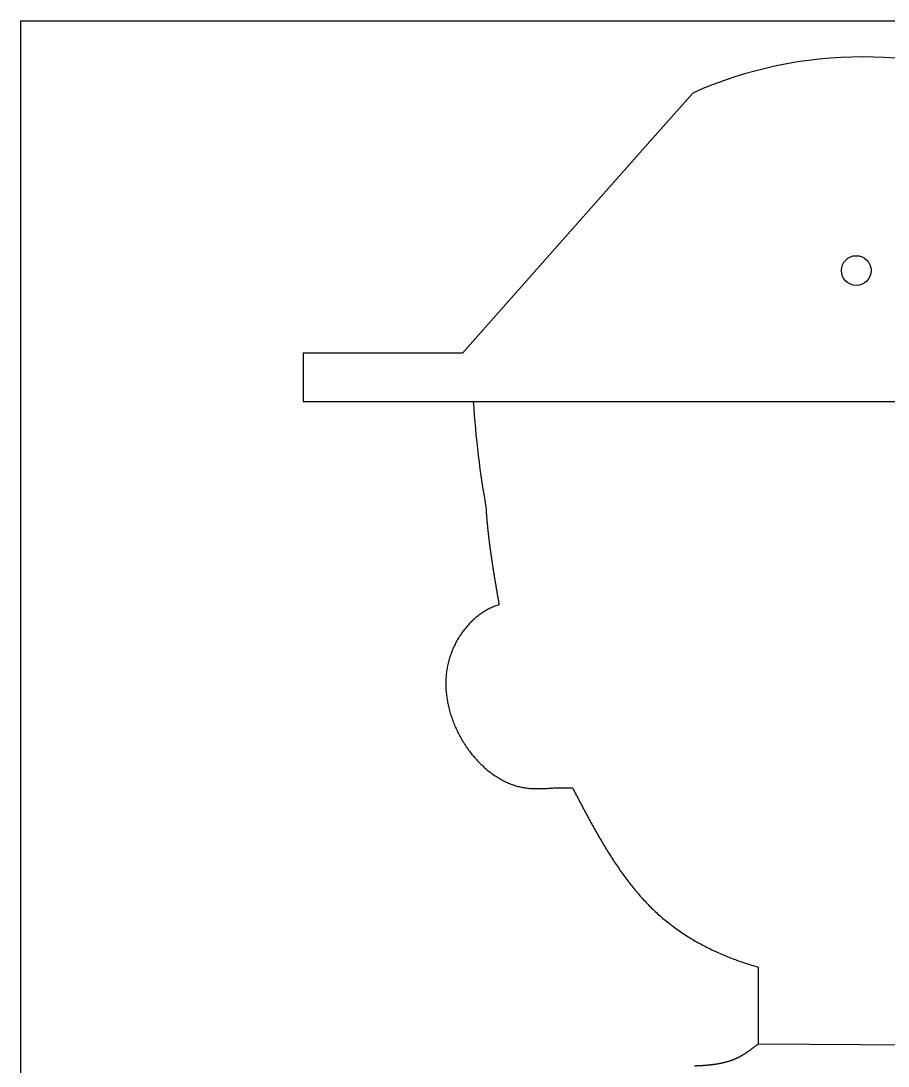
# Model space of a CAD drawing. Header units: millimetres. Extents: x 289 to 9778, y -894 to 6380.
# Drawn here: x 8035.5 to 8327, y -315.6 to 35.7 of the extents above; entities that cross this region are included whole.
import ezdxf

# ---------------------------------------------------------------- set-up
doc = ezdxf.new("R2010")
doc.units = ezdxf.units.MM
doc.layers.add('RANGO', color=6, linetype='Continuous')

msp = doc.modelspace()

# ---------------------------------------------------------------- linework, layer by layer
for p, q in [((8035.51, 5.69), (8035.51, 35.69)), ((8247.85, -3.83), (8241.78, -10.68)), ((8171.85, -92.22), (8442.08, -92.22)), ((8283.35, -308.18), (8351.25, -308.59))]:
    msp.add_line(p, q)
at = {"color": 0}
for points in [[(8035.51, 35.69), (8605.51, 35.69)], [(8605.51, 5.69), (8605.51, -894.31), (8035.51, -894.31), (8035.51, 5.69)]]:
    msp.add_lwpolyline(points, dxfattribs=at)
msp.add_lwpolyline([(8393.25, -9.03), (8375.53, 11.44, 0.21277), (8261.38, 11.44), (8247.85, -3.83)], format="xyb")
msp.add_lwpolyline([(8241.78, -10.68), (8183.93, -75.95), (8130.4, -75.95), (8130.4, -83.76), (8130.4, -92.22), (8169.96, -92.22), (8171.85, -92.22)])
for points in [[(8196.35, -160.56, 0), (8196.31, -160.31, 0), (8196.26, -160.06, 0), (8196.22, -159.8, 0), (8196.17, -159.55, 0), (8196.13, -159.3, 0), (8196.09, -159.04, 0), (8196.04, -158.79, 0), (8196, -158.54, 0), (8195.96, -158.28, 0), (8195.91, -158.03, 0), (8195.87, -157.78, 0), (8195.83, -157.52, 0), (8195.78, -157.27, 0), (8195.74, -157.02, 0), (8195.7, -156.76, 0), (8195.65, -156.51, 0), (8195.61, -156.26, 0), (8195.57, -156, 0), (8195.52, -155.75, 0), (8195.48, -155.5, 0), (8195.44, -155.24, 0), (8195.4, -154.99, 0), (8195.35, -154.74, 0), (8195.31, -154.48, 0), (8195.27, -154.23, 0), (8195.23, -153.98, 0), (8195.18, -153.72, 0), (8195.14, -153.47, 0), (8195.1, -153.22, 0), (8195.06, -152.96, 0), (8195.01, -152.71, 0), (8194.97, -152.46, 0), (8194.93, -152.2, 0), (8194.89, -151.95, 0), (8194.85, -151.7, 0), (8194.81, -151.44, 0), (8194.76, -151.19, 0), (8194.72, -150.94, 0), (8194.68, -150.68, 0), (8194.64, -150.43, 0), (8194.6, -150.18, 0), (8194.56, -149.92, 0), (8194.52, -149.67, 0), (8194.48, -149.42, 0), (8194.44, -149.16, 0), (8194.4, -148.91, 0), (8194.36, -148.66, 0), (8194.32, -148.4, 0), (8194.28, -148.15, 0), (8194.24, -147.9, 0), (8194.2, -147.64, 0), (8194.16, -147.39, 0), (8194.12, -147.14, 0), (8194.08, -146.88, 0), (8194.05, -146.63, 0), (8194.01, -146.38, 0), (8193.97, -146.12, 0), (8193.93, -145.87, 0), (8193.89, -145.62, 0), (8193.86, -145.37, 0), (8193.82, -145.11, 0), (8193.78, -144.86, 0), (8193.74, -144.61, 0), (8193.71, -144.35, 0), (8193.67, -144.1, 0), (8193.64, -143.85, 0), (8193.6, -143.59, 0), (8193.56, -143.34, 0), (8193.53, -143.09, 0), (8193.49, -142.84, 0), (8193.46, -142.58, 0), (8193.42, -142.33, 0), (8193.39, -142.08, 0), (8193.35, -141.82, 0), (8193.32, -141.57, 0), (8193.29, -141.32, 0), (8193.25, -141.07, 0), (8193.22, -140.81, 0), (8193.19, -140.56, 0), (8193.15, -140.31, 0), (8193.12, -140.05, 0), (8193.09, -139.8, 0), (8193.06, -139.55, 0), (8193.03, -139.3, 0), (8192.99, -139.04, 0), (8192.96, -138.79, 0), (8192.93, -138.54, 0), (8192.9, -138.29, 0), (8192.87, -138.03, 0), (8192.84, -137.78, 0), (8192.81, -137.53, 0), (8192.78, -137.28, 0), (8192.75, -137.02, 0), (8192.73, -136.77, 0), (8192.7, -136.52, 0), (8192.67, -136.26, 0), (8192.64, -136.01, 0), (8192.61, -135.76, 0), (8192.59, -135.51, 0), (8192.56, -135.26, 0), (8192.53, -135, 0), (8192.51, -134.75, 0), (8192.48, -134.5, 0), (8192.46, -134.25, 0), (8192.43, -133.99, 0), (8192.41, -133.74, 0), (8192.38, -133.49, 0), (8192.36, -133.24, 0), (8192.34, -132.98, 0), (8192.31, -132.73, 0), (8192.29, -132.48, 0), (8192.27, -132.23, 0), (8192.25, -131.98, 0), (8192.23, -131.72, 0), (8192.2, -131.47, 0), (8192.18, -131.22, 0), (8192.16, -130.97, 0), (8192.14, -130.72, 0), (8192.12, -130.46, 0), (8192.1, -130.21, 0), (8192.09, -129.96, 0), (8192.07, -129.71, 0), (8192.05, -129.46, 0), (8192.03, -129.2, 0), (8192.02, -128.95, 0), (8192, -128.7, 0), (8191.98, -128.45, 0)], [(8196.35, -160.56, 0), (8195.96, -160.68, 0), (8195.58, -160.8, 0), (8195.19, -160.93, 0), (8194.81, -161.07, 0), (8194.43, -161.22, 0), (8194.06, -161.37, 0), (8193.68, -161.54, 0), (8193.31, -161.71, 0), (8192.94, -161.89, 0), (8192.58, -162.08, 0), (8192.21, -162.27, 0), (8191.85, -162.48, 0), (8191.5, -162.69, 0), (8191.14, -162.9, 0), (8190.79, -163.13, 0), (8190.44, -163.36, 0), (8190.1, -163.6, 0), (8189.76, -163.84, 0), (8189.42, -164.1, 0), (8189.08, -164.36, 0), (8188.75, -164.62, 0), (8188.43, -164.89, 0), (8188.1, -165.17, 0), (8187.78, -165.46, 0), (8187.47, -165.75, 0), (8187.15, -166.04, 0), (8186.85, -166.35, 0), (8186.54, -166.66, 0), (8186.24, -166.97, 0), (8185.95, -167.29, 0), (8185.66, -167.61, 0), (8185.37, -167.94, 0), (8185.09, -168.28, 0), (8184.81, -168.62, 0), (8184.54, -168.97, 0), (8184.27, -169.32, 0), (8184.01, -169.67, 0), (8183.75, -170.03, 0), (8183.5, -170.4, 0), (8183.25, -170.76, 0), (8183.01, -171.14, 0), (8182.77, -171.51, 0), (8182.54, -171.9, 0), (8182.31, -172.28, 0), (8182.09, -172.67, 0), (8181.87, -173.06, 0), (8181.66, -173.46, 0), (8181.46, -173.86, 0), (8181.26, -174.26, 0), (8181.07, -174.67, 0), (8180.88, -175.08, 0), (8180.7, -175.49, 0), (8180.52, -175.91, 0), (8180.36, -176.33, 0), (8180.19, -176.75, 0), (8180.04, -177.17, 0), (8179.89, -177.6, 0), (8179.74, -178.03, 0), (8179.61, -178.46, 0), (8179.48, -178.89, 0), (8179.36, -179.33, 0), (8179.24, -179.77, 0), (8179.13, -180.2, 0), (8179.03, -180.65, 0), (8178.93, -181.09, 0), (8178.85, -181.53, 0), (8178.77, -181.98, 0), (8178.69, -182.43, 0), (8178.63, -182.87, 0), (8178.57, -183.32, 0), (8178.51, -183.77, 0), (8178.47, -184.22, 0), (8178.43, -184.68, 0), (8178.4, -185.13, 0), (8178.38, -185.58, 0), (8178.36, -186.04, 0), (8178.35, -186.49, 0), (8178.34, -186.95, 0), (8178.35, -187.4, 0), (8178.36, -187.86, 0), (8178.37, -188.32, 0), (8178.39, -188.77, 0), (8178.42, -189.23, 0), (8178.46, -189.69, 0), (8178.5, -190.15, 0), (8178.55, -190.6, 0), (8178.6, -191.06, 0), (8178.66, -191.52, 0), (8178.73, -191.97, 0), (8178.8, -192.43, 0), (8178.88, -192.88, 0), (8178.96, -193.34, 0), (8179.05, -193.79, 0), (8179.15, -194.24, 0), (8179.25, -194.7, 0), (8179.36, -195.15, 0), (8179.47, -195.6, 0), (8179.59, -196.05, 0), (8179.71, -196.49, 0), (8179.84, -196.94, 0), (8179.98, -197.39, 0), (8180.12, -197.83, 0), (8180.27, -198.27, 0), (8180.42, -198.72, 0), (8180.58, -199.16, 0), (8180.74, -199.59, 0), (8180.9, -200.03, 0), (8181.08, -200.46, 0), (8181.25, -200.9, 0), (8181.44, -201.33, 0), (8181.62, -201.76, 0), (8181.81, -202.18, 0), (8182.01, -202.61, 0), (8182.21, -203.03, 0), (8182.42, -203.45, 0), (8182.63, -203.86, 0), (8182.85, -204.28, 0), (8183.07, -204.69, 0), (8183.29, -205.1, 0), (8183.52, -205.5, 0), (8183.75, -205.91, 0), (8183.99, -206.31, 0), (8184.23, -206.7, 0), (8184.48, -207.1, 0), (8184.73, -207.49, 0), (8184.98, -207.88, 0), (8185.24, -208.26, 0), (8185.51, -208.64, 0), (8185.77, -209.02, 0), (8186.04, -209.39, 0), (8186.32, -209.76, 0), (8186.6, -210.13, 0), (8186.88, -210.49, 0), (8187.16, -210.85, 0), (8187.45, -211.21, 0), (8187.75, -211.56, 0), (8188.04, -211.9, 0), (8188.34, -212.25, 0), (8188.65, -212.58, 0), (8188.95, -212.92, 0), (8189.26, -213.25, 0), (8189.58, -213.57, 0), (8189.89, -213.89, 0), (8190.21, -214.21, 0), (8190.53, -214.52, 0), (8190.86, -214.82, 0), (8191.19, -215.13, 0), (8191.52, -215.42, 0), (8191.86, -215.71, 0), (8192.19, -216, 0), (8192.53, -216.28, 0), (8192.88, -216.55, 0), (8193.22, -216.82, 0), (8193.57, -217.09, 0), (8193.92, -217.35, 0), (8194.27, -217.6, 0), (8194.63, -217.85, 0), (8194.99, -218.09, 0), (8195.35, -218.32, 0), (8195.71, -218.55, 0), (8196.08, -218.78, 0), (8196.44, -219, 0), (8196.81, -219.21, 0), (8197.18, -219.41, 0), (8197.56, -219.61, 0), (8197.93, -219.81, 0), (8198.31, -219.99, 0), (8198.69, -220.17, 0), (8199.07, -220.34, 0), (8199.45, -220.51, 0), (8199.84, -220.67, 0), (8200.22, -220.82, 0), (8200.61, -220.97, 0), (8201, -221.11, 0), (8201.39, -221.24, 0), (8201.78, -221.36, 0), (8202.18, -221.48, 0), (8202.57, -221.59, 0), (8202.97, -221.69, 0), (8203.37, -221.78, 0), (8203.76, -221.87, 0), (8204.16, -221.95, 0), (8204.56, -222.02, 0), (8204.97, -222.09, 0), (8205.37, -222.14, 0), (8205.77, -222.19, 0), (8206.18, -222.23, 0), (8206.58, -222.27, 0), (8206.99, -222.3, 0), (8207.4, -222.32, 0), (8207.8, -222.34, 0), (8208.21, -222.35, 0), (8208.62, -222.36, 0), (8209.03, -222.36, 0), (8209.44, -222.36, 0), (8209.85, -222.35, 0), (8210.26, -222.35, 0), (8210.67, -222.33, 0), (8211.08, -222.32, 0), (8211.49, -222.31, 0), (8211.91, -222.29, 0), (8212.32, -222.27, 0), (8212.73, -222.25, 0), (8213.14, -222.23, 0), (8213.55, -222.21, 0), (8213.97, -222.18, 0), (8214.38, -222.16, 0), (8214.79, -222.14, 0), (8215.2, -222.12, 0), (8215.61, -222.1, 0), (8216.03, -222.09, 0), (8216.44, -222.07, 0), (8216.85, -222.06, 0), (8217.26, -222.05, 0), (8217.67, -222.05, 0), (8218.08, -222.04, 0), (8218.49, -222.04, 0), (8218.9, -222.04, 0), (8219.31, -222.05, 0), (8219.72, -222.05, 0), (8220.13, -222.05, 0), (8220.54, -222.06, 0), (8220.94, -222.06, 0)], [(8220.94, -222.06, 0), (8221.21, -222.57, 0), (8221.48, -223.08, 0), (8221.75, -223.6, 0), (8222.01, -224.11, 0), (8222.28, -224.62, 0), (8222.55, -225.13, 0), (8222.81, -225.64, 0), (8223.08, -226.15, 0), (8223.35, -226.66, 0), (8223.62, -227.17, 0), (8223.89, -227.68, 0), (8224.16, -228.19, 0), (8224.43, -228.7, 0), (8224.7, -229.21, 0), (8224.97, -229.71, 0), (8225.24, -230.22, 0), (8225.51, -230.73, 0), (8225.78, -231.24, 0), (8226.05, -231.74, 0), (8226.33, -232.25, 0), (8226.6, -232.75, 0), (8226.88, -233.25, 0), (8227.15, -233.76, 0), (8227.43, -234.26, 0), (8227.71, -234.76, 0), (8227.98, -235.26, 0), (8228.26, -235.76, 0), (8228.54, -236.26, 0), (8228.82, -236.76, 0), (8229.11, -237.26, 0), (8229.39, -237.75, 0), (8229.67, -238.25, 0), (8229.96, -238.74, 0), (8230.24, -239.23, 0), (8230.53, -239.72, 0), (8230.82, -240.21, 0), (8231.11, -240.7, 0), (8231.4, -241.19, 0), (8231.69, -241.68, 0), (8231.99, -242.16, 0), (8232.28, -242.65, 0), (8232.58, -243.13, 0), (8232.88, -243.61, 0), (8233.18, -244.09, 0), (8233.48, -244.57, 0), (8233.78, -245.04, 0), (8234.08, -245.52, 0), (8234.39, -245.99, 0), (8234.7, -246.47, 0), (8235.01, -246.94, 0), (8235.32, -247.4, 0), (8235.63, -247.87, 0), (8235.94, -248.34, 0), (8236.26, -248.8, 0), (8236.58, -249.26, 0), (8236.9, -249.72, 0), (8237.22, -250.18, 0), (8237.55, -250.64, 0), (8237.87, -251.09, 0), (8238.2, -251.54, 0), (8238.53, -251.99, 0), (8238.86, -252.44, 0), (8239.2, -252.88, 0), (8239.53, -253.33, 0), (8239.87, -253.77, 0), (8240.21, -254.21, 0), (8240.56, -254.65, 0), (8240.9, -255.08, 0), (8241.25, -255.51, 0), (8241.6, -255.94, 0), (8241.95, -256.37, 0), (8242.31, -256.8, 0), (8242.66, -257.22, 0), (8243.02, -257.64, 0), (8243.39, -258.06, 0), (8243.75, -258.48, 0), (8244.12, -258.89, 0), (8244.49, -259.3, 0), (8244.86, -259.71, 0), (8245.24, -260.11, 0), (8245.62, -260.52, 0), (8246, -260.92, 0), (8246.39, -261.31, 0), (8246.77, -261.71, 0), (8247.16, -262.1, 0), (8247.56, -262.49, 0), (8247.95, -262.87, 0), (8248.35, -263.26, 0), (8248.75, -263.64, 0), (8249.16, -264.01, 0), (8249.57, -264.39, 0), (8249.98, -264.76, 0), (8250.39, -265.12, 0), (8250.81, -265.49, 0), (8251.23, -265.85, 0), (8251.66, -266.21, 0), (8252.08, -266.56, 0), (8252.51, -266.92, 0), (8252.95, -267.26, 0), (8253.39, -267.61, 0), (8253.83, -267.95, 0), (8254.27, -268.29, 0), (8254.71, -268.63, 0), (8255.16, -268.96, 0), (8255.62, -269.29, 0), (8256.07, -269.62, 0), (8256.53, -269.94, 0), (8256.99, -270.26, 0), (8257.45, -270.58, 0), (8257.92, -270.89, 0), (8258.39, -271.2, 0), (8258.86, -271.51, 0), (8259.33, -271.81, 0), (8259.81, -272.11, 0), (8260.29, -272.41, 0), (8260.77, -272.7, 0), (8261.25, -273, 0), (8261.74, -273.28, 0), (8262.23, -273.57, 0), (8262.72, -273.85, 0), (8263.21, -274.13, 0), (8263.71, -274.4, 0), (8264.21, -274.68, 0), (8264.71, -274.94, 0), (8265.21, -275.21, 0), (8265.71, -275.47, 0), (8266.22, -275.73, 0), (8266.73, -275.99, 0), (8267.24, -276.24, 0), (8267.76, -276.49, 0), (8268.27, -276.73, 0), (8268.79, -276.98, 0), (8269.31, -277.22, 0), (8269.83, -277.45, 0), (8270.35, -277.69, 0), (8270.87, -277.92, 0), (8271.4, -278.14, 0), (8271.93, -278.37, 0), (8272.46, -278.59, 0), (8272.99, -278.8, 0), (8273.52, -279.02, 0), (8274.06, -279.23, 0), (8274.59, -279.44, 0), (8275.13, -279.64, 0), (8275.67, -279.84, 0), (8276.21, -280.04, 0), (8276.75, -280.23, 0), (8277.3, -280.42, 0), (8277.84, -280.61, 0), (8278.39, -280.8, 0), (8278.94, -280.98, 0), (8279.48, -281.16, 0), (8280.03, -281.33, 0), (8280.59, -281.5, 0), (8281.14, -281.67, 0), (8281.69, -281.84, 0), (8282.24, -282, 0), (8282.8, -282.16, 0), (8283.36, -282.31, 0)], [(8283.36, -282.31, 0), (8283.36, -282.51, 0), (8283.36, -282.72, 0), (8283.36, -282.92, 0), (8283.36, -283.13, 0), (8283.36, -283.33, 0), (8283.36, -283.53, 0), (8283.36, -283.74, 0), (8283.36, -283.94, 0), (8283.36, -284.14, 0), (8283.36, -284.35, 0), (8283.36, -284.55, 0), (8283.36, -284.75, 0), (8283.36, -284.96, 0), (8283.36, -285.16, 0), (8283.36, -285.37, 0), (8283.36, -285.57, 0), (8283.36, -285.77, 0), (8283.36, -285.98, 0), (8283.36, -286.18, 0), (8283.36, -286.38, 0), (8283.36, -286.59, 0), (8283.36, -286.79, 0), (8283.36, -287, 0), (8283.36, -287.2, 0), (8283.36, -287.4, 0), (8283.36, -287.61, 0), (8283.36, -287.81, 0), (8283.36, -288.01, 0), (8283.36, -288.22, 0), (8283.36, -288.42, 0), (8283.36, -288.62, 0), (8283.36, -288.83, 0), (8283.36, -289.03, 0), (8283.36, -289.24, 0), (8283.36, -289.44, 0), (8283.36, -289.64, 0), (8283.36, -289.85, 0), (8283.36, -290.05, 0), (8283.36, -290.25, 0), (8283.36, -290.46, 0), (8283.36, -290.66, 0), (8283.36, -290.86, 0), (8283.36, -291.07, 0), (8283.36, -291.27, 0), (8283.36, -291.48, 0), (8283.36, -291.68, 0), (8283.36, -291.88, 0), (8283.36, -292.09, 0), (8283.36, -292.29, 0), (8283.36, -292.49, 0), (8283.36, -292.7, 0), (8283.36, -292.9, 0), (8283.36, -293.1, 0), (8283.36, -293.31, 0), (8283.36, -293.51, 0), (8283.36, -293.72, 0), (8283.36, -293.92, 0), (8283.36, -294.12, 0), (8283.36, -294.33, 0), (8283.36, -294.53, 0), (8283.36, -294.73, 0), (8283.36, -294.94, 0), (8283.36, -295.14, 0), (8283.36, -295.34, 0), (8283.36, -295.55, 0), (8283.36, -295.75, 0), (8283.36, -295.96, 0), (8283.36, -296.16, 0), (8283.36, -296.36, 0), (8283.36, -296.57, 0), (8283.36, -296.77, 0), (8283.36, -296.97, 0), (8283.36, -297.18, 0), (8283.36, -297.38, 0), (8283.36, -297.58, 0), (8283.36, -297.79, 0), (8283.36, -297.99, 0), (8283.36, -298.2, 0), (8283.36, -298.4, 0), (8283.36, -298.6, 0), (8283.36, -298.81, 0), (8283.36, -299.01, 0), (8283.36, -299.21, 0), (8283.36, -299.42, 0), (8283.36, -299.62, 0), (8283.36, -299.82, 0), (8283.36, -300.03, 0), (8283.36, -300.23, 0), (8283.36, -300.44, 0), (8283.36, -300.64, 0), (8283.36, -300.84, 0), (8283.36, -301.05, 0), (8283.36, -301.25, 0), (8283.36, -301.45, 0), (8283.36, -301.66, 0), (8283.36, -301.86, 0), (8283.36, -302.07, 0), (8283.36, -302.27, 0), (8283.36, -302.47, 0), (8283.36, -302.68, 0), (8283.36, -302.88, 0), (8283.36, -303.08, 0), (8283.36, -303.29, 0), (8283.36, -303.49, 0), (8283.36, -303.69, 0), (8283.36, -303.9, 0), (8283.36, -304.1, 0), (8283.36, -304.31, 0), (8283.36, -304.51, 0), (8283.36, -304.71, 0), (8283.36, -304.92, 0), (8283.36, -305.12, 0), (8283.36, -305.32, 0), (8283.36, -305.53, 0), (8283.36, -305.73, 0), (8283.36, -305.93, 0), (8283.36, -306.14, 0), (8283.36, -306.34, 0), (8283.36, -306.55, 0), (8283.36, -306.75, 0), (8283.36, -306.95, 0), (8283.36, -307.16, 0), (8283.36, -307.36, 0), (8283.36, -307.56, 0), (8283.36, -307.77, 0), (8283.36, -307.97, 0), (8283.36, -308.17, 0)], [(8283.36, -308.17, 0), (8283.24, -308.27, 0), (8283.12, -308.36, 0), (8283.01, -308.45, 0), (8282.89, -308.54, 0), (8282.77, -308.63, 0), (8282.65, -308.73, 0), (8282.54, -308.82, 0), (8282.42, -308.91, 0), (8282.3, -309, 0), (8282.18, -309.09, 0), (8282.07, -309.18, 0), (8281.95, -309.27, 0), (8281.83, -309.37, 0), (8281.71, -309.46, 0), (8281.6, -309.55, 0), (8281.48, -309.64, 0), (8281.36, -309.73, 0), (8281.24, -309.81, 0), (8281.12, -309.9, 0), (8281.01, -309.99, 0), (8280.89, -310.08, 0), (8280.77, -310.17, 0), (8280.65, -310.25, 0), (8280.53, -310.34, 0), (8280.41, -310.43, 0), (8280.29, -310.51, 0), (8280.17, -310.6, 0), (8280.05, -310.68, 0), (8279.93, -310.77, 0), (8279.81, -310.85, 0), (8279.69, -310.94, 0), (8279.57, -311.02, 0), (8279.45, -311.1, 0), (8279.33, -311.18, 0), (8279.21, -311.26, 0), (8279.09, -311.34, 0), (8278.97, -311.42, 0), (8278.84, -311.5, 0), (8278.72, -311.58, 0), (8278.6, -311.66, 0), (8278.48, -311.73, 0), (8278.35, -311.81, 0), (8278.23, -311.88, 0), (8278.11, -311.96, 0), (8277.98, -312.03, 0), (8277.86, -312.1, 0), (8277.73, -312.18, 0), (8277.61, -312.25, 0), (8277.48, -312.32, 0), (8277.36, -312.39, 0), (8277.23, -312.45, 0), (8277.11, -312.52, 0), (8276.98, -312.59, 0), (8276.85, -312.65, 0), (8276.72, -312.72, 0), (8276.6, -312.78, 0), (8276.47, -312.84, 0), (8276.34, -312.9, 0), (8276.21, -312.96, 0), (8276.08, -313.02, 0), (8275.95, -313.08, 0), (8275.82, -313.14, 0), (8275.69, -313.19, 0), (8275.56, -313.25, 0), (8275.43, -313.3, 0), (8275.3, -313.36, 0), (8275.17, -313.41, 0), (8275.04, -313.46, 0), (8274.9, -313.52, 0), (8274.77, -313.57, 0), (8274.64, -313.62, 0), (8274.51, -313.66, 0), (8274.37, -313.71, 0), (8274.24, -313.76, 0), (8274.11, -313.81, 0), (8273.97, -313.85, 0), (8273.84, -313.9, 0), (8273.7, -313.94, 0), (8273.57, -313.98, 0), (8273.43, -314.03, 0), (8273.29, -314.07, 0), (8273.16, -314.11, 0), (8273.02, -314.15, 0), (8272.89, -314.19, 0), (8272.75, -314.23, 0), (8272.61, -314.27, 0), (8272.47, -314.3, 0), (8272.34, -314.34, 0), (8272.2, -314.38, 0), (8272.06, -314.41, 0), (8271.92, -314.45, 0), (8271.78, -314.48, 0), (8271.64, -314.51, 0), (8271.5, -314.55, 0), (8271.36, -314.58, 0), (8271.22, -314.61, 0), (8271.08, -314.64, 0), (8270.94, -314.67, 0), (8270.8, -314.7, 0), (8270.66, -314.73, 0), (8270.52, -314.76, 0), (8270.38, -314.78, 0), (8270.24, -314.81, 0), (8270.1, -314.84, 0), (8269.95, -314.86, 0), (8269.81, -314.89, 0), (8269.67, -314.91, 0), (8269.53, -314.94, 0), (8269.38, -314.96, 0), (8269.24, -314.98, 0), (8269.1, -315.01, 0), (8268.95, -315.03, 0), (8268.81, -315.05, 0), (8268.67, -315.07, 0), (8268.52, -315.09, 0), (8268.38, -315.11, 0), (8268.23, -315.13, 0), (8268.09, -315.15, 0), (8267.94, -315.17, 0), (8267.8, -315.19, 0), (8267.65, -315.2, 0), (8267.51, -315.22, 0), (8267.36, -315.24, 0), (8267.21, -315.26, 0), (8267.07, -315.27, 0), (8266.92, -315.29, 0), (8266.78, -315.3, 0), (8266.63, -315.32, 0), (8266.48, -315.33, 0), (8266.33, -315.34, 0), (8266.19, -315.36, 0), (8266.04, -315.37, 0), (8265.89, -315.38, 0), (8265.74, -315.4, 0), (8265.6, -315.41, 0), (8265.45, -315.42, 0), (8265.3, -315.43, 0), (8265.15, -315.44, 0), (8265, -315.45, 0), (8264.85, -315.46, 0), (8264.71, -315.47, 0), (8264.56, -315.48, 0), (8264.41, -315.49, 0), (8264.26, -315.5, 0), (8264.11, -315.51, 0), (8263.96, -315.52, 0), (8263.81, -315.53, 0), (8263.66, -315.54, 0), (8263.51, -315.54, 0), (8263.36, -315.55, 0), (8263.21, -315.56, 0), (8263.06, -315.57, 0), (8262.91, -315.57, 0), (8262.76, -315.58, 0), (8262.61, -315.59, 0), (8262.46, -315.59, 0), (8262.31, -315.6, 0), (8262.16, -315.6, 0), (8262, -315.61, 0)]]:
    msp.add_polyline3d(points)
msp.add_arc((8502.21, -72.37), 315.26, 183.6104, 190.2466)
at = {"layer": 'RANGO', "color": 0}
msp.add_circle((8316.35, -48.22), 5, dxfattribs=at)

doc.saveas('drawing.dxf')
